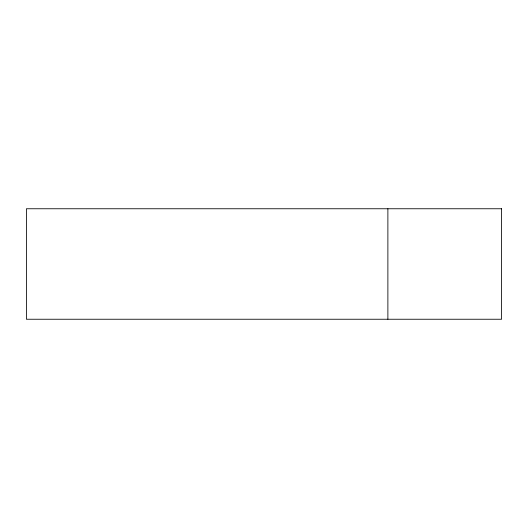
<?xml version="1.0" encoding="UTF-8"?>
<svg xmlns="http://www.w3.org/2000/svg" width="528" height="528" viewBox="0 0 528 528"><rect width="100%" height="100%" fill="white"/><g stroke="black" fill="none" stroke-linecap="round" stroke-linejoin="round"><path stroke-width="0.79" d="M387.882 208.758L387.882 319.242M501.6 208.758L26.4 208.758L26.4 319.242L501.6 319.242L501.6 208.758"/></g></svg>
